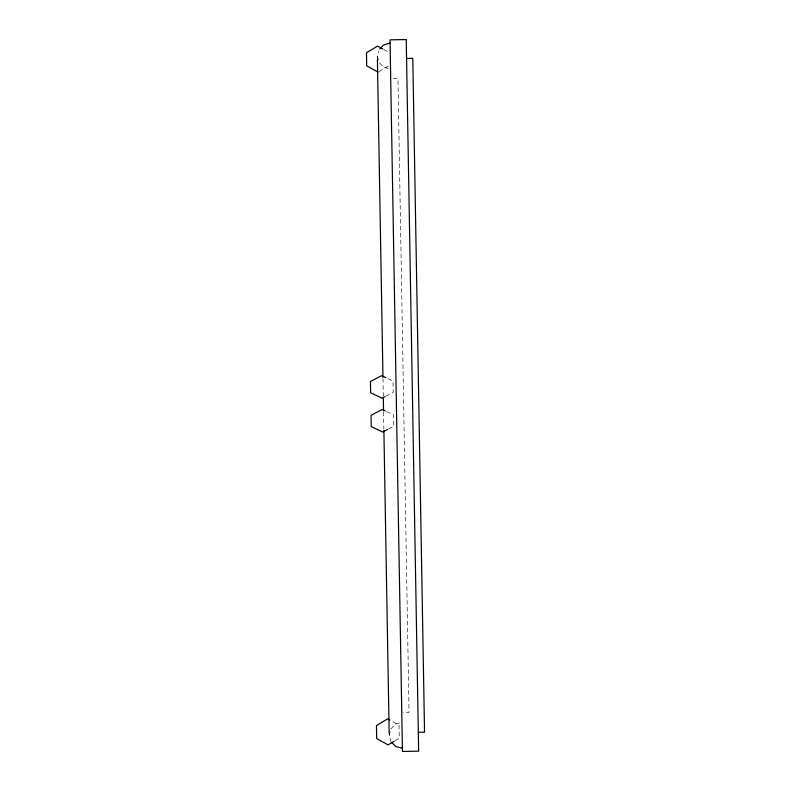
<?xml version="1.0" encoding="UTF-8"?>
<svg xmlns="http://www.w3.org/2000/svg" width="791" height="791" viewBox="0 0 791 791"><rect width="100%" height="100%" fill="white"/><g stroke="black" fill="none" stroke-linecap="round" stroke-linejoin="round"><path stroke-width="0.59" stroke-dasharray="3.96 2.97" d="M377.416 59.75L377.356 56.26L378.711 50.832M391.061 741.928L389.212 735.482L390.289 731.141M390.833 728.966L395.5 724.141L400.869 722.598M379.097 71.516L388.233 66.029M395.193 740.623L399.247 738.191L399.02 725.169L390.734 720.571M386.097 396.083L393.216 392.366L393.018 381.094L386.809 378.118M388.717 428.841L393.799 426.191L393.611 414.909L386.364 411.449M393.127 78.665L397.972 78.586L409.036 712.444L402.985 712.553M388.371 68.451L384.03 67.364L379.205 62.707L377.356 56.26M383.833 49.517L389.014 52.394M382.982 378.563L383.289 395.866M383.566 411.933L383.862 429.236M389.172 733.148L389.212 735.482"/><path stroke-width="1.19" d="M379.759 48.943L383.635 44.919L390.092 43.07M394.175 741.236L388.084 744.895L376.694 738.576L376.467 725.555L387.63 718.851L389.706 719.998M385.079 396.617L382.033 398.209L370.653 392.761L370.455 381.48L381.638 375.646L385.781 377.623M387.709 429.375L382.626 432.024L371.246 426.586L371.048 415.305L382.231 409.471L385.336 410.954M406.564 58.445L412.783 58.336L424.54 732.169L418.32 732.278M402.401 748.207L395.886 746.585L391.861 742.7M382.804 48.943L377.623 46.076L366.46 52.789L366.688 65.811L378.078 72.119M377.416 59.75L382.963 377.327M383.309 397.102L383.546 410.697M383.892 430.472L389.172 733.148M406.228 39.55L390.032 39.837L402.451 751.45L418.647 751.163L406.228 39.55"/></g></svg>
